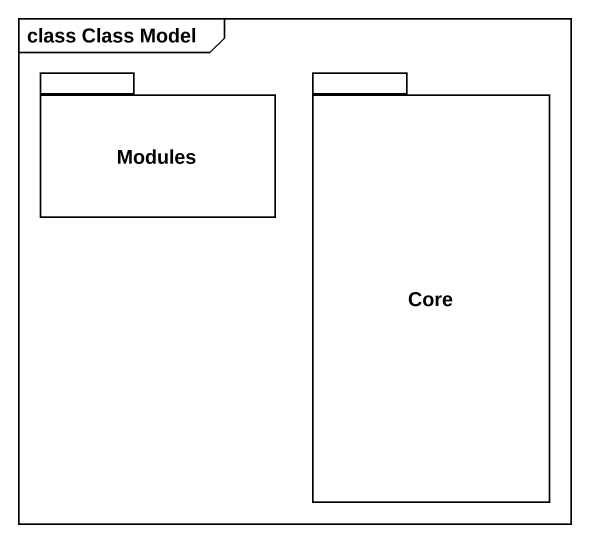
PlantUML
@startuml
mainframe class Class Model
package Modules {
}
package Core {
}
@enduml
